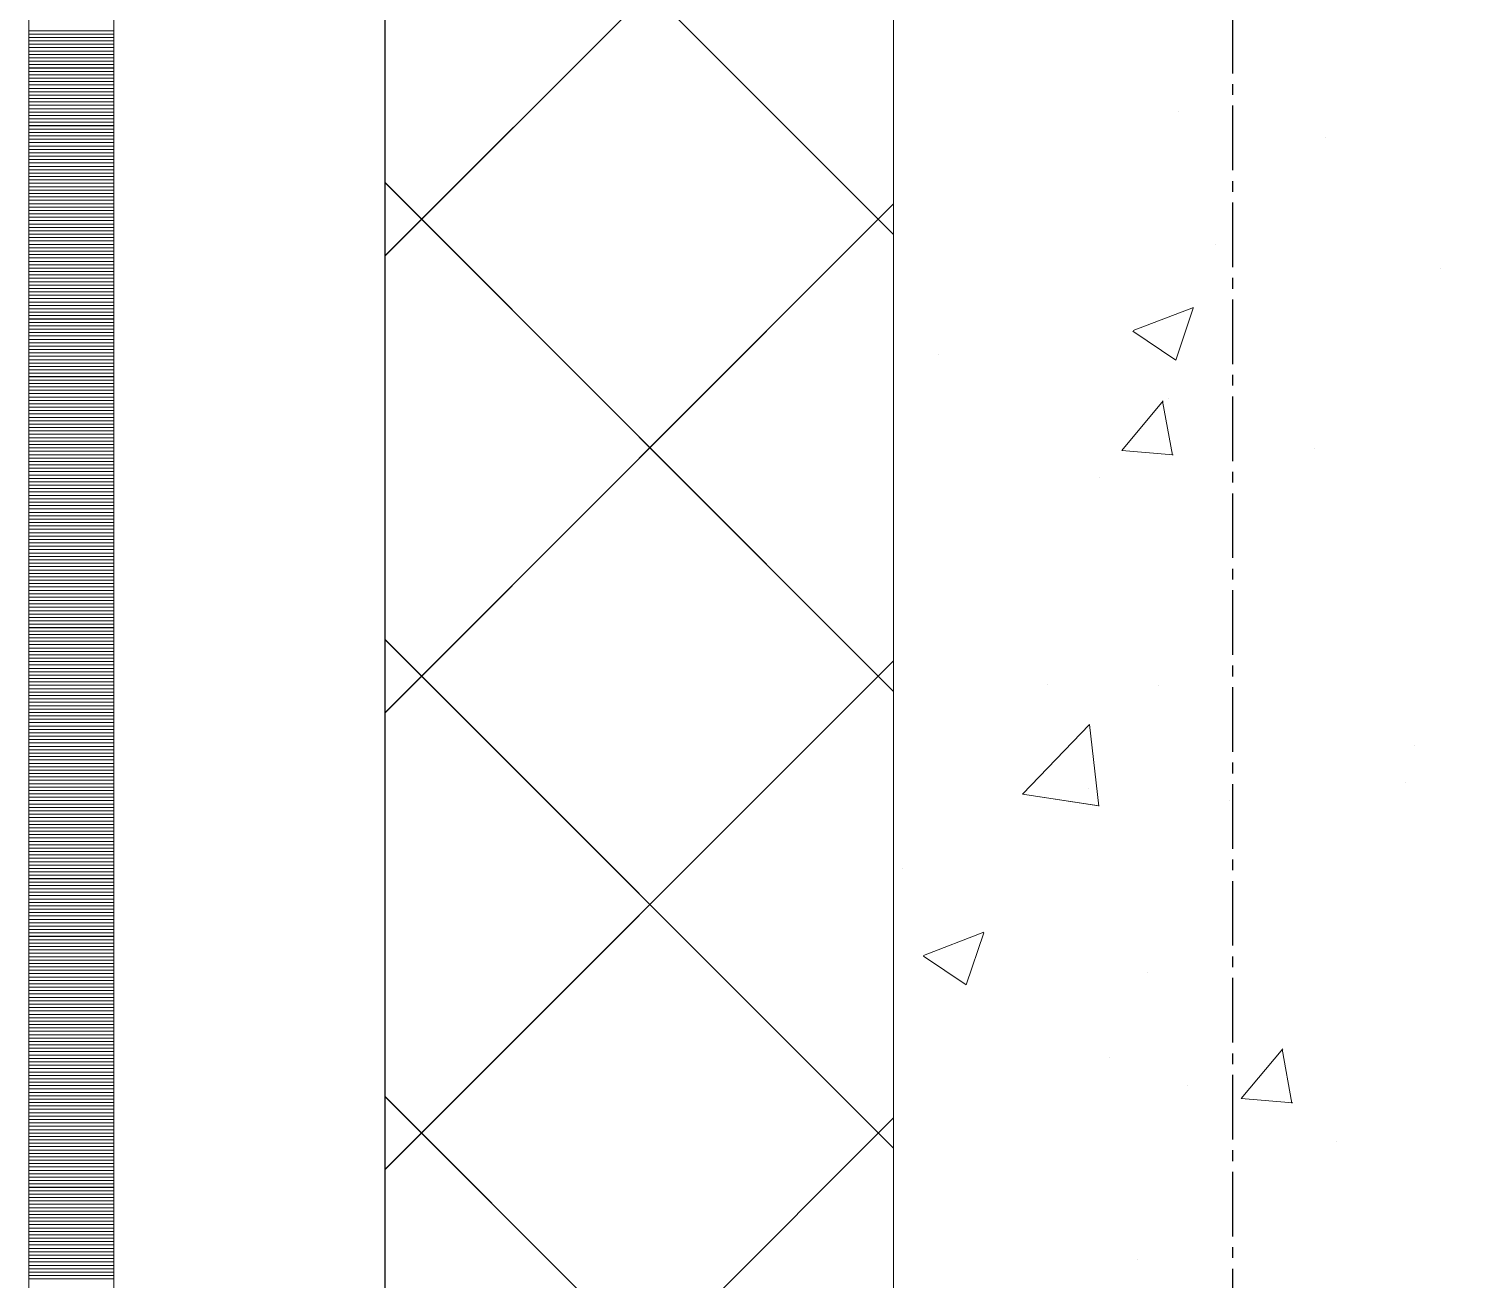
# Model space of a CAD drawing. Header units: millimetres. Extents: x 470010 to 1231400, y -134005 to 421770.
# Drawn here: x 806167.7 to 806595.1, y 146178 to 146546.5 of the extents above; entities that cross this region are included whole.
import ezdxf
from ezdxf.enums import TextEntityAlignment as Align

# ---------------------------------------------------------------- set-up
doc = ezdxf.new("R2010")
doc.units = ezdxf.units.MM
doc.linetypes.add('CENTER2', pattern=[28.575, 19.05, -3.175, 3.175, -3.175])
doc.linetypes.add('DASHED', pattern=[19.05, 12.7, -6.35])
doc.layers.get('Defpoints').update_dxf_attribs({"color": 140})
doc.layers.add('АР_Делит', color=120, linetype='Continuous', lineweight=0, plot=False)
for name, color, linetype, lineweight in [('АР_Стены ПЕНОблок', 52, 'Continuous', 20), ('АР_Тонкая', 254, 'Continuous', 5), ('АР_Утеплитель', 31, 'Continuous', 0), ('АР_Штриховка', 8, 'Continuous', 0)]:
    doc.layers.add(name, color=color, linetype=linetype, lineweight=lineweight)
doc.layers.add('РД_Оси_100', color=7, linetype='Continuous', lineweight=0, true_color=0x525252)
doc.styles.add('style1', font='ARIALN.TTF')

# ---------------------------------------------------------------- blocks, each defined once
blk = doc.blocks.new('СОШ_2200_АР_ОСИ_М100_28.05.24')
at = {"layer": 'АР_Делит', "color": 251, "linetype": 'DASHED', "true_color": 0x636466}
blk.add_lwpolyline([(114955, 135155), (114955, -355), (93595.036, -355), (93595.036, 13855), (94145, 13855), (94145, 68320), (66055, 68320), (66055, 13857.73), (83455, 13857.73), (83455, -355), (45245, -355), (45245, 13145), (44695, 13145), (44695, 26755), (45245, 26755), (45245, 68320), (20455, 68320), (20455, 26755), (27955, 26755), (27955, 13145), (-355, 13145), (-355, 100855)], dxfattribs=at)
at = {"layer": 'РД_Оси_100', "color": 251, "linetype": 'CENTER2', "true_color": 0x636466}
blk.add_line((0, -6155), (0, 139938.679), dxfattribs=at)
blk = doc.blocks.new('A$C9108343f')
at = {"layer": 'АР_Стены ПЕНОблок', "color": 18, "linetype": 'Continuous', "lineweight": 20, "true_color": 0x000000}
blk.add_line((140704.09, 313879.49), (140704.09, 237679.49), dxfattribs=at)
at = {"layer": 'АР_Тонкая', "color": 18, "linetype": 'Continuous', "lineweight": 5, "true_color": 0x000000}
for p, q in [((140449.09, 313879.49), (140449.09, 237679.49)), ((140474.09, 313879.49), (140474.09, 237679.49)), ((140474.09, 237679.49), (140474.09, 313879.49)), ((140554.09, 237679.49), (140554.09, 313879.49))]:
    blk.add_line(p, q, dxfattribs=at)
at = {"layer": 'АР_Утеплитель', "color": 18, "linetype": 'Continuous', "lineweight": 0, "true_color": 0x000000}
for p, q in [((140554.09, 313879.49), (140554.09, 237679.49)), ((140704.09, 237679.49), (140704.09, 313879.49))]:
    blk.add_line(p, q, dxfattribs=at)
at = {"layer": 'АР_Штриховка', "color": 18, "linetype": 'Continuous', "lineweight": 0, "true_color": 0x000000}
for p, q in [((140704.09, 246852.17), (140554.09, 247002.17)), ((140554.09, 246845.88), (140704.09, 246995.88)), ((140449.09, 246912.24), (140474.09, 246912.24)), ((140449.09, 246911.24), (140474.09, 246911.24)), ((140449.09, 246910.24), (140474.09, 246910.24)), ((140449.09, 246909.24), (140474.09, 246909.24)), ((140449.09, 246908.24), (140474.09, 246908.24)), ((140449.09, 246907.24), (140474.09, 246907.24)), ((140449.09, 246906.24), (140474.09, 246906.24)), ((140449.09, 246905.24), (140474.09, 246905.24)), ((140449.09, 246904.24), (140474.09, 246904.24)), ((140449.09, 246903.24), (140474.09, 246903.24)), ((140449.09, 246902.24), (140474.09, 246902.24)), ((140449.09, 246901.24), (140474.09, 246901.24)), ((140449.09, 246900.24), (140474.09, 246900.24)), ((140449.09, 246899.24), (140474.09, 246899.24)), ((140449.09, 246898.24), (140474.09, 246898.24)), ((140449.09, 246897.24), (140474.09, 246897.24)), ((140449.09, 246896.24), (140474.09, 246896.24)), ((140449.09, 246895.24), (140474.09, 246895.24)), ((140449.09, 246894.24), (140474.09, 246894.24)), ((140449.09, 246893.24), (140474.09, 246893.24)), ((140449.09, 246892.24), (140474.09, 246892.24)), ((140449.09, 246891.24), (140474.09, 246891.24)), ((140449.09, 246890.24), (140474.09, 246890.24)), ((140449.09, 246889.24), (140474.09, 246889.24)), ((140449.09, 246888.24), (140474.09, 246888.24)), ((140449.09, 246887.24), (140474.09, 246887.24)), ((140449.09, 246886.24), (140474.09, 246886.24)), ((140449.09, 246885.24), (140474.09, 246885.24)), ((140788.26, 246888.28), (140788.26, 246888.28)), ((140449.09, 246884.24), (140474.09, 246884.24)), ((140449.09, 246883.24), (140474.09, 246883.24)), ((140449.09, 246882.24), (140474.09, 246882.24)), ((140449.09, 246881.24), (140474.09, 246881.24)), ((140831.55, 246880.77), (140831.55, 246880.77)), ((140449.09, 246880.24), (140474.09, 246880.24)), ((140449.09, 246879.24), (140474.09, 246879.24)), ((140449.09, 246878.24), (140474.09, 246878.24)), ((140449.09, 246877.24), (140474.09, 246877.24)), ((140449.09, 246876.24), (140474.09, 246876.24)), ((140449.09, 246875.24), (140474.09, 246875.24)), ((140449.09, 246874.24), (140474.09, 246874.24)), ((140449.09, 246873.24), (140474.09, 246873.24)), ((140449.09, 246872.24), (140474.09, 246872.24)), ((140449.09, 246871.24), (140474.09, 246871.24)), ((140449.09, 246870.24), (140474.09, 246870.24)), ((140449.09, 246869.24), (140474.09, 246869.24)), ((140449.09, 246868.24), (140474.09, 246868.24)), ((140449.09, 246867.24), (140474.09, 246867.24)), ((140449.09, 246866.24), (140474.09, 246866.24)), ((140449.09, 246865.24), (140474.09, 246865.24)), ((140449.09, 246864.24), (140474.09, 246864.24)), ((140704.09, 246717.46), (140554.09, 246867.46)), ((140449.09, 246863.24), (140474.09, 246863.24)), ((140449.09, 246862.24), (140474.09, 246862.24)), ((140449.09, 246861.24), (140474.09, 246861.24)), ((140449.09, 246860.24), (140474.09, 246860.24)), ((140449.09, 246859.24), (140474.09, 246859.24)), ((140554.09, 246711.17), (140704.09, 246861.17)), ((140449.09, 246858.24), (140474.09, 246858.24)), ((140449.09, 246857.24), (140474.09, 246857.24)), ((140449.09, 246856.24), (140474.09, 246856.24)), ((140449.09, 246855.24), (140474.09, 246855.24)), ((140449.09, 246854.24), (140474.09, 246854.24)), ((140449.09, 246853.24), (140474.09, 246853.24)), ((140449.09, 246852.24), (140474.09, 246852.24)), ((140449.09, 246851.24), (140474.09, 246851.24)), ((140449.09, 246850.24), (140474.09, 246850.24)), ((140449.09, 246849.24), (140474.09, 246849.24)), ((140449.09, 246848.24), (140474.09, 246848.24)), ((140449.09, 246847.24), (140474.09, 246847.24)), ((140798.99, 246849.3), (140798.99, 246849.3)), ((140449.09, 246846.24), (140474.09, 246846.24)), ((140449.09, 246845.24), (140474.09, 246845.24)), ((140449.09, 246844.24), (140474.09, 246844.24)), ((140449.09, 246843.24), (140474.09, 246843.24)), ((140449.09, 246842.24), (140474.09, 246842.24)), ((140865.44, 246842.12), (140865.44, 246842.12)), ((140449.09, 246841.24), (140474.09, 246841.24)), ((140449.09, 246840.24), (140474.09, 246840.24)), ((140449.09, 246839.24), (140474.09, 246839.24)), ((140449.09, 246838.24), (140474.09, 246838.24)), ((140449.09, 246837.24), (140474.09, 246837.24)), ((140449.09, 246836.24), (140474.09, 246836.24)), ((140449.09, 246835.24), (140474.09, 246835.24)), ((140449.09, 246834.24), (140474.09, 246834.24)), ((140449.09, 246833.24), (140474.09, 246833.24)), ((140449.09, 246832.24), (140474.09, 246832.24)), ((140449.09, 246831.24), (140474.09, 246831.24)), ((140449.09, 246830.24), (140474.09, 246830.24)), ((140449.09, 246829.24), (140474.09, 246829.24)), ((140774.75, 246823.81), (140792.54, 246830.64)), ((140787.31, 246815.1), (140792.46, 246830.45)), ((140449.09, 246828.24), (140474.09, 246828.24)), ((140449.09, 246827.24), (140474.09, 246827.24)), ((140449.09, 246826.24), (140474.09, 246826.24)), ((140449.09, 246825.24), (140474.09, 246825.24)), ((140449.09, 246824.24), (140474.09, 246824.24)), ((140449.09, 246823.24), (140474.09, 246823.24)), ((140449.09, 246822.24), (140474.09, 246822.24)), ((140449.09, 246821.24), (140474.09, 246821.24)), ((140774.67, 246823.63), (140787.31, 246815.11)), ((140449.09, 246820.24), (140474.09, 246820.24)), ((140449.09, 246819.24), (140474.09, 246819.24)), ((140449.09, 246818.24), (140474.09, 246818.24)), ((140449.09, 246817.24), (140474.09, 246817.24)), ((140717.32, 246816.7), (140717.32, 246816.7)), ((140449.09, 246816.24), (140474.09, 246816.24)), ((140449.09, 246815.24), (140474.09, 246815.24)), ((140449.09, 246814.24), (140474.09, 246814.24)), ((140449.09, 246813.24), (140474.09, 246813.24)), ((140449.09, 246812.24), (140474.09, 246812.24)), ((140449.09, 246811.24), (140474.09, 246811.24)), ((140449.09, 246810.24), (140474.09, 246810.24)), ((140449.09, 246809.24), (140474.09, 246809.24)), ((140449.09, 246808.24), (140474.09, 246808.24)), ((140449.09, 246807.24), (140474.09, 246807.24)), ((140449.09, 246806.24), (140474.09, 246806.24)), ((140449.09, 246805.24), (140474.09, 246805.24)), ((140449.09, 246804.24), (140474.09, 246804.24)), ((140785.17, 246803.73), (140785.17, 246803.73)), ((140449.09, 246803.24), (140474.09, 246803.24)), ((140449.09, 246802.24), (140474.09, 246802.24)), ((140449.09, 246801.24), (140474.09, 246801.24)), ((140449.09, 246800.24), (140474.09, 246800.24)), ((140449.09, 246799.24), (140474.09, 246799.24)), ((140771.39, 246788.5), (140783.63, 246803.1)), ((140786.34, 246787.12), (140783.4, 246803.04)), ((140449.09, 246798.24), (140474.09, 246798.24)), ((140449.09, 246797.24), (140474.09, 246797.24)), ((140449.09, 246796.24), (140474.09, 246796.24)), ((140449.09, 246795.24), (140474.09, 246795.24)), ((140449.09, 246794.24), (140474.09, 246794.24)), ((140449.09, 246793.24), (140474.09, 246793.24)), ((140449.09, 246792.24), (140474.09, 246792.24)), ((140449.09, 246791.24), (140474.09, 246791.24)), ((140449.09, 246790.24), (140474.09, 246790.24)), ((140449.09, 246789.24), (140474.09, 246789.24)), ((140449.09, 246788.24), (140474.09, 246788.24)), ((140449.09, 246787.24), (140474.09, 246787.24)), ((140771.39, 246788.49), (140786.57, 246787.17)), ((140828.31, 246788.96), (140828.31, 246788.96)), ((140449.09, 246786.24), (140474.09, 246786.24)), ((140449.09, 246785.24), (140474.09, 246785.24)), ((140449.09, 246784.24), (140474.09, 246784.24)), ((140449.09, 246783.24), (140474.09, 246783.24)), ((140449.09, 246782.24), (140474.09, 246782.24)), ((140449.09, 246781.24), (140474.09, 246781.24)), ((140449.09, 246780.24), (140474.09, 246780.24)), ((140449.09, 246779.24), (140474.09, 246779.24)), ((140449.09, 246778.24), (140474.09, 246778.24)), ((140764.73, 246780.59), (140764.73, 246780.59)), ((140449.09, 246777.24), (140474.09, 246777.24)), ((140449.09, 246776.24), (140474.09, 246776.24)), ((140449.09, 246775.24), (140474.09, 246775.24)), ((140449.09, 246774.24), (140474.09, 246774.24)), ((140449.09, 246773.24), (140474.09, 246773.24)), ((140449.09, 246772.24), (140474.09, 246772.24)), ((140449.09, 246771.24), (140474.09, 246771.24)), ((140449.09, 246770.24), (140474.09, 246770.24)), ((140449.09, 246769.24), (140474.09, 246769.24)), ((140449.09, 246768.24), (140474.09, 246768.24)), ((140449.09, 246767.24), (140474.09, 246767.24)), ((140449.09, 246766.24), (140474.09, 246766.24)), ((140449.09, 246765.24), (140474.09, 246765.24)), ((140449.09, 246764.24), (140474.09, 246764.24)), ((140449.09, 246763.24), (140474.09, 246763.24)), ((140449.09, 246762.24), (140474.09, 246762.24)), ((140449.09, 246761.24), (140474.09, 246761.24)), ((140449.09, 246760.24), (140474.09, 246760.24)), ((140449.09, 246759.24), (140474.09, 246759.24)), ((140449.09, 246758.24), (140474.09, 246758.24)), ((140449.09, 246757.24), (140474.09, 246757.24)), ((140449.09, 246756.24), (140474.09, 246756.24)), ((140449.09, 246755.24), (140474.09, 246755.24)), ((140449.09, 246754.24), (140474.09, 246754.24)), ((140449.09, 246753.24), (140474.09, 246753.24)), ((140449.09, 246752.24), (140474.09, 246752.24)), ((140449.09, 246751.24), (140474.09, 246751.24)), ((140449.09, 246750.24), (140474.09, 246750.24)), ((140449.09, 246749.24), (140474.09, 246749.24)), ((140449.09, 246748.24), (140474.09, 246748.24)), ((140449.09, 246747.24), (140474.09, 246747.24)), ((140449.09, 246746.24), (140474.09, 246746.24)), ((140449.09, 246745.24), (140474.09, 246745.24)), ((140449.09, 246744.24), (140474.09, 246744.24)), ((140449.09, 246743.24), (140474.09, 246743.24)), ((140449.09, 246742.24), (140474.09, 246742.24)), ((140449.09, 246741.24), (140474.09, 246741.24)), ((140449.09, 246740.24), (140474.09, 246740.24)), ((140449.09, 246739.24), (140474.09, 246739.24)), ((140449.09, 246738.24), (140474.09, 246738.24)), ((140449.09, 246737.24), (140474.09, 246737.24)), ((140449.09, 246736.24), (140474.09, 246736.24)), ((140449.09, 246735.24), (140474.09, 246735.24)), ((140449.09, 246734.24), (140474.09, 246734.24)), ((140449.09, 246733.24), (140474.09, 246733.24)), ((140449.09, 246732.24), (140474.09, 246732.24)), ((140449.09, 246731.24), (140474.09, 246731.24)), ((140704.09, 246582.76), (140554.09, 246732.76)), ((140449.09, 246730.24), (140474.09, 246730.24)), ((140449.09, 246729.24), (140474.09, 246729.24)), ((140449.09, 246728.24), (140474.09, 246728.24)), ((140449.09, 246727.24), (140474.09, 246727.24)), ((140449.09, 246726.24), (140474.09, 246726.24)), ((140449.09, 246725.24), (140474.09, 246725.24)), ((140449.09, 246724.24), (140474.09, 246724.24)), ((140449.09, 246723.24), (140474.09, 246723.24)), ((140554.09, 246576.47), (140704.09, 246726.47)), ((140449.09, 246722.24), (140474.09, 246722.24)), ((140449.09, 246721.24), (140474.09, 246721.24)), ((140449.09, 246720.24), (140474.09, 246720.24)), ((140449.09, 246719.24), (140474.09, 246719.24)), ((140449.09, 246718.24), (140474.09, 246718.24)), ((140749.53, 246719.51), (140749.53, 246719.51)), ((140782.08, 246719.17), (140782.08, 246719.17)), ((140449.09, 246717.24), (140474.09, 246717.24)), ((140449.09, 246716.24), (140474.09, 246716.24)), ((140449.09, 246715.24), (140474.09, 246715.24)), ((140449.09, 246714.24), (140474.09, 246714.24)), ((140449.09, 246713.24), (140474.09, 246713.24)), ((140449.09, 246712.24), (140474.09, 246712.24)), ((140449.09, 246711.24), (140474.09, 246711.24)), ((140449.09, 246710.24), (140474.09, 246710.24)), ((140449.09, 246709.24), (140474.09, 246709.24)), ((140449.09, 246708.24), (140474.09, 246708.24)), ((140449.09, 246707.24), (140474.09, 246707.24)), ((140449.09, 246706.24), (140474.09, 246706.24)), ((140449.09, 246705.24), (140474.09, 246705.24)), ((140742.11, 246687.12), (140761.89, 246707.74)), ((140764.66, 246683.61), (140761.85, 246707.73)), ((140449.09, 246704.24), (140474.09, 246704.24)), ((140449.09, 246703.24), (140474.09, 246703.24)), ((140449.09, 246702.24), (140474.09, 246702.24)), ((140449.09, 246701.24), (140474.09, 246701.24)), ((140857.69, 246701.45), (140857.69, 246701.45)), ((140449.09, 246700.24), (140474.09, 246700.24)), ((140449.09, 246699.24), (140474.09, 246699.24)), ((140449.09, 246698.24), (140474.09, 246698.24)), ((140449.09, 246697.24), (140474.09, 246697.24)), ((140449.09, 246696.24), (140474.09, 246696.24)), ((140449.09, 246695.24), (140474.09, 246695.24)), ((140449.09, 246694.24), (140474.09, 246694.24)), ((140449.09, 246693.24), (140474.09, 246693.24)), ((140449.09, 246692.24), (140474.09, 246692.24)), ((140449.09, 246691.24), (140474.09, 246691.24)), ((140449.09, 246690.24), (140474.09, 246690.24)), ((140449.09, 246689.24), (140474.09, 246689.24)), ((140449.09, 246688.24), (140474.09, 246688.24)), ((140761.49, 246688.78), (140761.49, 246688.78)), ((140854.96, 246690.57), (140854.96, 246690.57)), ((140449.09, 246687.24), (140474.09, 246687.24)), ((140449.09, 246686.24), (140474.09, 246686.24)), ((140449.09, 246685.24), (140474.09, 246685.24)), ((140449.09, 246684.24), (140474.09, 246684.24)), ((140742.08, 246687.18), (140764.67, 246683.68)), ((140803.08, 246685.39), (140803.08, 246685.39)), ((140449.09, 246683.24), (140474.09, 246683.24)), ((140449.09, 246682.24), (140474.09, 246682.24)), ((140449.09, 246681.24), (140474.09, 246681.24)), ((140449.09, 246680.24), (140474.09, 246680.24)), ((140449.09, 246679.24), (140474.09, 246679.24)), ((140449.09, 246678.24), (140474.09, 246678.24)), ((140449.09, 246677.24), (140474.09, 246677.24)), ((140449.09, 246676.24), (140474.09, 246676.24)), ((140449.09, 246675.24), (140474.09, 246675.24)), ((140449.09, 246674.24), (140474.09, 246674.24)), ((140449.09, 246673.24), (140474.09, 246673.24)), ((140449.09, 246672.24), (140474.09, 246672.24)), ((140449.09, 246671.24), (140474.09, 246671.24)), ((140449.09, 246670.24), (140474.09, 246670.24)), ((140449.09, 246669.24), (140474.09, 246669.24)), ((140449.09, 246668.24), (140474.09, 246668.24)), ((140449.09, 246667.24), (140474.09, 246667.24)), ((140449.09, 246666.24), (140474.09, 246666.24)), ((140449.09, 246665.24), (140474.09, 246665.24)), ((140449.09, 246664.24), (140474.09, 246664.24)), ((140449.09, 246663.24), (140474.09, 246663.24)), ((140706.83, 246665.15), (140706.83, 246665.15)), ((140449.09, 246662.24), (140474.09, 246662.24)), ((140449.09, 246661.24), (140474.09, 246661.24)), ((140449.09, 246660.24), (140474.09, 246660.24)), ((140449.09, 246659.24), (140474.09, 246659.24)), ((140449.09, 246658.24), (140474.09, 246658.24)), ((140449.09, 246657.24), (140474.09, 246657.24)), ((140449.09, 246656.24), (140474.09, 246656.24)), ((140449.09, 246655.24), (140474.09, 246655.24)), ((140449.09, 246654.24), (140474.09, 246654.24)), ((140449.09, 246653.24), (140474.09, 246653.24)), ((140449.09, 246652.24), (140474.09, 246652.24)), ((140449.09, 246651.24), (140474.09, 246651.24)), ((140449.09, 246650.24), (140474.09, 246650.24)), ((140449.09, 246649.24), (140474.09, 246649.24)), ((140449.09, 246648.24), (140474.09, 246648.24)), ((140449.09, 246647.24), (140474.09, 246647.24)), ((140449.09, 246646.24), (140474.09, 246646.24)), ((140712.95, 246639.62), (140730.74, 246646.45)), ((140725.51, 246630.92), (140730.66, 246646.27)), ((140449.09, 246645.24), (140474.09, 246645.24)), ((140449.09, 246644.24), (140474.09, 246644.24)), ((140449.09, 246643.24), (140474.09, 246643.24)), ((140449.09, 246642.24), (140474.09, 246642.24)), ((140449.09, 246641.24), (140474.09, 246641.24)), ((140449.09, 246640.24), (140474.09, 246640.24)), ((140449.09, 246639.24), (140474.09, 246639.24)), ((140449.09, 246638.24), (140474.09, 246638.24)), ((140449.09, 246637.24), (140474.09, 246637.24)), ((140712.87, 246639.44), (140725.5, 246630.92)), ((140449.09, 246636.24), (140474.09, 246636.24)), ((140449.09, 246635.24), (140474.09, 246635.24)), ((140449.09, 246634.24), (140474.09, 246634.24)), ((140449.09, 246633.24), (140474.09, 246633.24)), ((140779, 246634.62), (140779, 246634.62)), ((140449.09, 246632.24), (140474.09, 246632.24)), ((140449.09, 246631.24), (140474.09, 246631.24)), ((140449.09, 246630.24), (140474.09, 246630.24)), ((140449.09, 246629.24), (140474.09, 246629.24)), ((140449.09, 246628.24), (140474.09, 246628.24)), ((140449.09, 246627.24), (140474.09, 246627.24)), ((140449.09, 246626.24), (140474.09, 246626.24)), ((140449.09, 246625.24), (140474.09, 246625.24)), ((140449.09, 246624.24), (140474.09, 246624.24)), ((140449.09, 246623.24), (140474.09, 246623.24)), ((140449.09, 246622.24), (140474.09, 246622.24)), ((140449.09, 246621.24), (140474.09, 246621.24)), ((140449.09, 246620.24), (140474.09, 246620.24)), ((140449.09, 246619.24), (140474.09, 246619.24)), ((140449.09, 246618.24), (140474.09, 246618.24)), ((140449.09, 246617.24), (140474.09, 246617.24)), ((140449.09, 246616.24), (140474.09, 246616.24)), ((140449.09, 246615.24), (140474.09, 246615.24)), ((140449.09, 246614.24), (140474.09, 246614.24)), ((140449.09, 246613.24), (140474.09, 246613.24)), ((140449.09, 246612.24), (140474.09, 246612.24)), ((140449.09, 246611.24), (140474.09, 246611.24)), ((140806.63, 246597.45), (140818.88, 246612.04)), ((140821.58, 246596.07), (140818.65, 246611.99)), ((140449.09, 246610.24), (140474.09, 246610.24)), ((140449.09, 246609.24), (140474.09, 246609.24)), ((140449.09, 246608.24), (140474.09, 246608.24)), ((140449.09, 246607.24), (140474.09, 246607.24)), ((140767.69, 246609.38), (140767.69, 246609.38)), ((140449.09, 246606.24), (140474.09, 246606.24)), ((140449.09, 246605.24), (140474.09, 246605.24)), ((140449.09, 246604.24), (140474.09, 246604.24)), ((140449.09, 246603.24), (140474.09, 246603.24)), ((140449.09, 246602.24), (140474.09, 246602.24)), ((140449.09, 246601.24), (140474.09, 246601.24)), ((140449.09, 246600.24), (140474.09, 246600.24)), ((140449.09, 246599.24), (140474.09, 246599.24)), ((140790.87, 246601.26), (140790.87, 246601.26)), ((140449.09, 246598.24), (140474.09, 246598.24)), ((140449.09, 246597.24), (140474.09, 246597.24)), ((140449.09, 246596.24), (140474.09, 246596.24)), ((140449.09, 246595.24), (140474.09, 246595.24)), ((140449.09, 246594.24), (140474.09, 246594.24)), ((140704.09, 246448.05), (140554.09, 246598.05)), ((140806.63, 246597.44), (140821.81, 246596.11)), ((140449.09, 246593.24), (140474.09, 246593.24)), ((140449.09, 246592.24), (140474.09, 246592.24)), ((140449.09, 246591.24), (140474.09, 246591.24)), ((140449.09, 246590.24), (140474.09, 246590.24)), ((140554.09, 246441.77), (140704.09, 246591.77)), ((140449.09, 246589.24), (140474.09, 246589.24)), ((140449.09, 246588.24), (140474.09, 246588.24)), ((140449.09, 246587.24), (140474.09, 246587.24)), ((140449.09, 246586.24), (140474.09, 246586.24)), ((140449.09, 246585.24), (140474.09, 246585.24)), ((140449.09, 246584.24), (140474.09, 246584.24)), ((140449.09, 246583.24), (140474.09, 246583.24)), ((140449.09, 246582.24), (140474.09, 246582.24)), ((140834.58, 246584.67), (140834.58, 246584.67)), ((140449.09, 246581.24), (140474.09, 246581.24)), ((140449.09, 246580.24), (140474.09, 246580.24)), ((140449.09, 246579.24), (140474.09, 246579.24)), ((140449.09, 246578.24), (140474.09, 246578.24)), ((140449.09, 246577.24), (140474.09, 246577.24)), ((140449.09, 246576.24), (140474.09, 246576.24)), ((140449.09, 246575.24), (140474.09, 246575.24)), ((140449.09, 246574.24), (140474.09, 246574.24)), ((140449.09, 246573.24), (140474.09, 246573.24)), ((140449.09, 246572.24), (140474.09, 246572.24)), ((140449.09, 246571.24), (140474.09, 246571.24)), ((140449.09, 246570.24), (140474.09, 246570.24)), ((140449.09, 246569.24), (140474.09, 246569.24)), ((140449.09, 246568.24), (140474.09, 246568.24)), ((140449.09, 246567.24), (140474.09, 246567.24)), ((140449.09, 246566.24), (140474.09, 246566.24)), ((140449.09, 246565.24), (140474.09, 246565.24)), ((140449.09, 246564.24), (140474.09, 246564.24)), ((140449.09, 246563.24), (140474.09, 246563.24)), ((140449.09, 246562.24), (140474.09, 246562.24)), ((140449.09, 246561.24), (140474.09, 246561.24)), ((140449.09, 246560.24), (140474.09, 246560.24)), ((140449.09, 246559.24), (140474.09, 246559.24)), ((140449.09, 246558.24), (140474.09, 246558.24)), ((140449.09, 246557.24), (140474.09, 246557.24)), ((140449.09, 246556.24), (140474.09, 246556.24)), ((140449.09, 246555.24), (140474.09, 246555.24)), ((140449.09, 246554.24), (140474.09, 246554.24)), ((140449.09, 246553.24), (140474.09, 246553.24)), ((140449.09, 246552.24), (140474.09, 246552.24)), ((140449.09, 246551.24), (140474.09, 246551.24)), ((140449.09, 246550.24), (140474.09, 246550.24)), ((140449.09, 246549.24), (140474.09, 246549.24)), ((140449.09, 246548.24), (140474.09, 246548.24)), ((140449.09, 246547.24), (140474.09, 246547.24)), ((140775.91, 246550.06), (140775.91, 246550.06)), ((140449.09, 246546.24), (140474.09, 246546.24)), ((140449.09, 246545.24), (140474.09, 246545.24)), ((140449.09, 246544.24), (140474.09, 246544.24))]:
    blk.add_line(p, q, dxfattribs=at)
at = {"layer": 'РД_Оси_100'}
blk.add_blockref('СОШ_2200_АР_ОСИ_М100_28.05.24', (140804.09, 223079.49), dxfattribs=at)
at = {"layer": 'Defpoints', "color": 18, "true_color": 0x000000, "style": 'style1'}
for p in [(143949.34, 316089.12), (143974.98, 281639.5), (143890.4, 273244.71), (143839.99, 264276.81), (143967.75, 254892.38), (12251.96, 104178.14), (12382.58, 96023.14)]:
    blk.add_attdef('АР-ПОМЕЩЕНИЕ:НАИМЕНОВАНИЕ', text='', height=100, dxfattribs=at).set_placement(p, align=Align.MIDDLE)
at = {"layer": 'Defpoints', "color": 18, "true_color": 0x000000, "style": 'style1', "flags": 8}
for p in [(143951.3, 279099.09), (143848.34, 269251.11), (143875.33, 260094.25), (144049.74, 250824.7), (163419.28, 238153.36), (155897.46, 237965.97), (183037.2, 237965.97), (143342.94, 237876.19)]:
    blk.add_attdef('АР-ПОМЕЩЕНИЕ:НАИМЕНОВАНИЕ', text='', height=100, dxfattribs=at).set_placement(p, align=Align.MIDDLE)

msp = doc.modelspace()

# ---------------------------------------------------------------- linework, layer by layer
at = {"layer": 'АР_Стены ПЕНОблок', "color": 18, "linetype": 'Continuous', "lineweight": 20, "true_color": 0x000000}
msp.add_line((806422.706, 213513.251), (806422.706, 137313.251), dxfattribs=at)
at = {"layer": 'АР_Тонкая', "color": 18, "linetype": 'Continuous', "lineweight": 5, "true_color": 0x000000}
for p, q in [((806167.706, 213513.251), (806167.706, 137313.251)), ((806192.706, 213513.251), (806192.706, 137313.251)), ((806192.706, 137313.251), (806192.706, 213513.251)), ((806272.706, 137313.251), (806272.706, 213513.251))]:
    msp.add_line(p, q, dxfattribs=at)
at = {"layer": 'АР_Утеплитель', "color": 18, "linetype": 'Continuous', "lineweight": 0, "true_color": 0x000000}
for p, q in [((806272.706, 213513.251), (806272.706, 137313.251)), ((806422.706, 137313.251), (806422.706, 213513.251))]:
    msp.add_line(p, q, dxfattribs=at)
at = {"layer": 'АР_Штриховка', "color": 18, "linetype": 'Continuous', "lineweight": 0, "true_color": 0x000000}
for p, q in [((806422.706, 146485.923), (806272.706, 146635.923)), ((806272.706, 146479.636), (806422.706, 146629.636)), ((806167.706, 146546), (806192.706, 146546)), ((806167.706, 146545), (806192.706, 146545)), ((806167.706, 146544), (806192.706, 146544)), ((806167.706, 146543), (806192.706, 146543)), ((806167.706, 146542), (806192.706, 146542)), ((806167.706, 146541), (806192.706, 146541)), ((806167.706, 146540), (806192.706, 146540)), ((806167.706, 146539), (806192.706, 146539)), ((806167.706, 146538), (806192.706, 146538)), ((806167.706, 146537), (806192.706, 146537)), ((806167.706, 146536), (806192.706, 146536)), ((806167.706, 146535), (806192.706, 146535)), ((806167.706, 146534), (806192.706, 146534)), ((806167.706, 146533), (806192.706, 146533)), ((806167.706, 146532), (806192.706, 146532)), ((806167.706, 146531), (806192.706, 146531)), ((806167.706, 146530), (806192.706, 146530)), ((806167.706, 146529), (806192.706, 146529)), ((806167.706, 146528), (806192.706, 146528)), ((806167.706, 146527), (806192.706, 146527)), ((806167.706, 146526), (806192.706, 146526)), ((806167.706, 146525), (806192.706, 146525)), ((806167.706, 146524), (806192.706, 146524)), ((806167.706, 146523), (806192.706, 146523)), ((806167.706, 146522), (806192.706, 146522)), ((806167.706, 146521), (806192.706, 146521)), ((806167.706, 146520), (806192.706, 146520)), ((806167.706, 146519), (806192.706, 146519)), ((806167.706, 146518), (806192.706, 146518)), ((806167.706, 146517), (806192.706, 146517)), ((806167.706, 146516), (806192.706, 146516)), ((806167.706, 146515), (806192.706, 146515)), ((806167.706, 146514), (806192.706, 146514)), ((806167.706, 146513), (806192.706, 146513)), ((806167.706, 146512), (806192.706, 146512)), ((806167.706, 146511), (806192.706, 146511)), ((806167.706, 146510), (806192.706, 146510)), ((806167.706, 146509), (806192.706, 146509)), ((806167.706, 146508), (806192.706, 146508)), ((806167.706, 146507), (806192.706, 146507)), ((806167.706, 146506), (806192.706, 146506)), ((806167.706, 146505), (806192.706, 146505)), ((806167.706, 146504), (806192.706, 146504)), ((806167.706, 146503), (806192.706, 146503)), ((806167.706, 146502), (806192.706, 146502)), ((806167.706, 146501), (806192.706, 146501)), ((806167.706, 146500), (806192.706, 146500)), ((806167.706, 146499), (806192.706, 146499)), ((806422.706, 146351.22), (806272.706, 146501.22)), ((806167.706, 146498), (806192.706, 146498)), ((806167.706, 146497), (806192.706, 146497)), ((806167.706, 146496), (806192.706, 146496)), ((806167.706, 146495), (806192.706, 146495)), ((806272.706, 146344.933), (806422.706, 146494.933)), ((806167.706, 146494), (806192.706, 146494)), ((806167.706, 146493), (806192.706, 146493)), ((806167.706, 146492), (806192.706, 146492)), ((806167.706, 146491), (806192.706, 146491)), ((806167.706, 146490), (806192.706, 146490)), ((806167.706, 146489), (806192.706, 146489)), ((806167.706, 146488), (806192.706, 146488)), ((806167.706, 146487), (806192.706, 146487)), ((806167.706, 146486), (806192.706, 146486)), ((806167.706, 146485), (806192.706, 146485)), ((806167.706, 146484), (806192.706, 146484)), ((806167.706, 146483), (806192.706, 146483)), ((806167.706, 146482), (806192.706, 146482)), ((806167.706, 146481), (806192.706, 146481)), ((806167.706, 146480), (806192.706, 146480)), ((806167.706, 146479), (806192.706, 146479)), ((806167.706, 146478), (806192.706, 146478)), ((806167.706, 146477), (806192.706, 146477)), ((806167.706, 146476), (806192.706, 146476)), ((806167.706, 146475), (806192.706, 146475)), ((806167.706, 146474), (806192.706, 146474)), ((806167.706, 146473), (806192.706, 146473)), ((806167.706, 146472), (806192.706, 146472)), ((806167.706, 146471), (806192.706, 146471)), ((806167.706, 146470), (806192.706, 146470)), ((806167.706, 146469), (806192.706, 146469)), ((806167.706, 146468), (806192.706, 146468)), ((806167.706, 146467), (806192.706, 146467)), ((806167.706, 146466), (806192.706, 146466)), ((806167.706, 146465), (806192.706, 146465)), ((806493.366, 146457.569), (806511.151, 146464.396)), ((806505.924, 146448.863), (806511.074, 146464.212)), ((806167.706, 146464), (806192.706, 146464)), ((806167.706, 146463), (806192.706, 146463)), ((806167.706, 146462), (806192.706, 146462)), ((806167.706, 146461), (806192.706, 146461)), ((806167.706, 146460), (806192.706, 146460)), ((806167.706, 146459), (806192.706, 146459)), ((806167.706, 146458), (806192.706, 146458)), ((806167.706, 146457), (806192.706, 146457)), ((806167.706, 146456), (806192.706, 146456)), ((806493.283, 146457.386), (806505.918, 146448.864)), ((806167.706, 146455), (806192.706, 146455)), ((806167.706, 146454), (806192.706, 146454)), ((806167.706, 146453), (806192.706, 146453)), ((806167.706, 146452), (806192.706, 146452)), ((806167.706, 146451), (806192.706, 146451)), ((806167.706, 146450), (806192.706, 146450)), ((806167.706, 146449), (806192.706, 146449)), ((806167.706, 146448), (806192.706, 146448)), ((806167.706, 146447), (806192.706, 146447)), ((806167.706, 146446), (806192.706, 146446)), ((806167.706, 146445), (806192.706, 146445)), ((806167.706, 146444), (806192.706, 146444)), ((806167.706, 146443), (806192.706, 146443)), ((806167.706, 146442), (806192.706, 146442)), ((806167.706, 146441), (806192.706, 146441)), ((806167.706, 146440), (806192.706, 146440)), ((806167.706, 146439), (806192.706, 146439)), ((806167.706, 146438), (806192.706, 146438)), ((806167.706, 146437), (806192.706, 146437)), ((806167.706, 146436), (806192.706, 146436)), ((806167.706, 146435), (806192.706, 146435)), ((806490.002, 146422.262), (806502.247, 146436.856)), ((806504.952, 146420.881), (806502.015, 146436.803)), ((806167.706, 146434), (806192.706, 146434)), ((806167.706, 146433), (806192.706, 146433)), ((806167.706, 146432), (806192.706, 146432)), ((806167.706, 146431), (806192.706, 146431)), ((806167.706, 146430), (806192.706, 146430)), ((806167.706, 146429), (806192.706, 146429)), ((806167.706, 146428), (806192.706, 146428)), ((806167.706, 146427), (806192.706, 146427)), ((806167.706, 146426), (806192.706, 146426)), ((806167.706, 146425), (806192.706, 146425)), ((806167.706, 146424), (806192.706, 146424)), ((806167.706, 146423), (806192.706, 146423)), ((806167.706, 146422), (806192.706, 146422)), ((806490.001, 146422.253), (806505.183, 146420.924)), ((806167.706, 146421), (806192.706, 146421)), ((806167.706, 146420), (806192.706, 146420)), ((806167.706, 146419), (806192.706, 146419)), ((806167.706, 146418), (806192.706, 146418)), ((806167.706, 146417), (806192.706, 146417)), ((806167.706, 146416), (806192.706, 146416)), ((806167.706, 146415), (806192.706, 146415)), ((806167.706, 146414), (806192.706, 146414)), ((806167.706, 146413), (806192.706, 146413)), ((806167.706, 146412), (806192.706, 146412)), ((806167.706, 146411), (806192.706, 146411)), ((806167.706, 146410), (806192.706, 146410)), ((806167.706, 146409), (806192.706, 146409)), ((806167.706, 146408), (806192.706, 146408)), ((806167.706, 146407), (806192.706, 146407)), ((806167.706, 146406), (806192.706, 146406)), ((806167.706, 146405), (806192.706, 146405)), ((806167.706, 146404), (806192.706, 146404)), ((806167.706, 146403), (806192.706, 146403)), ((806167.706, 146402), (806192.706, 146402)), ((806167.706, 146401), (806192.706, 146401)), ((806167.706, 146400), (806192.706, 146400)), ((806167.706, 146399), (806192.706, 146399)), ((806167.706, 146398), (806192.706, 146398)), ((806167.706, 146397), (806192.706, 146397)), ((806167.706, 146396), (806192.706, 146396)), ((806167.706, 146395), (806192.706, 146395)), ((806167.706, 146394), (806192.706, 146394)), ((806167.706, 146393), (806192.706, 146393)), ((806167.706, 146392), (806192.706, 146392)), ((806167.706, 146391), (806192.706, 146391)), ((806167.706, 146390), (806192.706, 146390)), ((806167.706, 146389), (806192.706, 146389)), ((806167.706, 146388), (806192.706, 146388)), ((806167.706, 146387), (806192.706, 146387)), ((806167.706, 146386), (806192.706, 146386)), ((806167.706, 146385), (806192.706, 146385)), ((806167.706, 146384), (806192.706, 146384)), ((806167.706, 146383), (806192.706, 146383)), ((806167.706, 146382), (806192.706, 146382)), ((806167.706, 146381), (806192.706, 146381)), ((806167.706, 146380), (806192.706, 146380)), ((806167.706, 146379), (806192.706, 146379)), ((806167.706, 146378), (806192.706, 146378)), ((806167.706, 146377), (806192.706, 146377)), ((806167.706, 146376), (806192.706, 146376)), ((806167.706, 146375), (806192.706, 146375)), ((806167.706, 146374), (806192.706, 146374)), ((806167.706, 146373), (806192.706, 146373)), ((806167.706, 146372), (806192.706, 146372)), ((806167.706, 146371), (806192.706, 146371)), ((806167.706, 146370), (806192.706, 146370)), ((806167.706, 146369), (806192.706, 146369)), ((806167.706, 146368), (806192.706, 146368)), ((806167.706, 146367), (806192.706, 146367)), ((806167.706, 146366), (806192.706, 146366)), ((806422.706, 146216.516), (806272.706, 146366.516)), ((806167.706, 146365), (806192.706, 146365)), ((806167.706, 146364), (806192.706, 146364)), ((806167.706, 146363), (806192.706, 146363)), ((806167.706, 146362), (806192.706, 146362)), ((806167.706, 146361), (806192.706, 146361)), ((806167.706, 146360), (806192.706, 146360)), ((806167.706, 146359), (806192.706, 146359)), ((806167.706, 146358), (806192.706, 146358)), ((806272.706, 146210.229), (806422.706, 146360.229)), ((806167.706, 146357), (806192.706, 146357)), ((806167.706, 146356), (806192.706, 146356)), ((806167.706, 146355), (806192.706, 146355)), ((806167.706, 146354), (806192.706, 146354)), ((806167.706, 146353), (806192.706, 146353)), ((806167.706, 146352), (806192.706, 146352)), ((806167.706, 146351), (806192.706, 146351)), ((806167.706, 146350), (806192.706, 146350)), ((806167.706, 146349), (806192.706, 146349)), ((806167.706, 146348), (806192.706, 146348)), ((806167.706, 146347), (806192.706, 146347)), ((806167.706, 146346), (806192.706, 146346)), ((806167.706, 146345), (806192.706, 146345)), ((806167.706, 146344), (806192.706, 146344)), ((806167.706, 146343), (806192.706, 146343)), ((806167.706, 146342), (806192.706, 146342)), ((806167.706, 146341), (806192.706, 146341)), ((806460.72, 146320.877), (806480.504, 146341.496)), ((806483.269, 146317.369), (806480.463, 146341.491)), ((806167.706, 146340), (806192.706, 146340)), ((806167.706, 146339), (806192.706, 146339)), ((806167.706, 146338), (806192.706, 146338)), ((806167.706, 146337), (806192.706, 146337)), ((806167.706, 146336), (806192.706, 146336)), ((806167.706, 146335), (806192.706, 146335)), ((806167.706, 146334), (806192.706, 146334)), ((806167.706, 146333), (806192.706, 146333)), ((806167.706, 146332), (806192.706, 146332)), ((806167.706, 146331), (806192.706, 146331)), ((806167.706, 146330), (806192.706, 146330)), ((806167.706, 146329), (806192.706, 146329)), ((806167.706, 146328), (806192.706, 146328)), ((806167.706, 146327), (806192.706, 146327)), ((806167.706, 146326), (806192.706, 146326)), ((806167.706, 146325), (806192.706, 146325)), ((806167.706, 146324), (806192.706, 146324)), ((806167.706, 146323), (806192.706, 146323)), ((806167.706, 146322), (806192.706, 146322)), ((806167.706, 146321), (806192.706, 146321)), ((806167.706, 146320), (806192.706, 146320)), ((806167.706, 146319), (806192.706, 146319)), ((806460.69, 146320.941), (806483.28, 146317.438)), ((806167.706, 146318), (806192.706, 146318)), ((806167.706, 146317), (806192.706, 146317)), ((806167.706, 146316), (806192.706, 146316)), ((806167.706, 146315), (806192.706, 146315)), ((806167.706, 146314), (806192.706, 146314)), ((806167.706, 146313), (806192.706, 146313)), ((806167.706, 146312), (806192.706, 146312)), ((806167.706, 146311), (806192.706, 146311)), ((806167.706, 146310), (806192.706, 146310)), ((806167.706, 146309), (806192.706, 146309)), ((806167.706, 146308), (806192.706, 146308)), ((806167.706, 146307), (806192.706, 146307)), ((806167.706, 146306), (806192.706, 146306)), ((806167.706, 146305), (806192.706, 146305)), ((806167.706, 146304), (806192.706, 146304)), ((806167.706, 146303), (806192.706, 146303)), ((806167.706, 146302), (806192.706, 146302)), ((806167.706, 146301), (806192.706, 146301)), ((806167.706, 146300), (806192.706, 146300)), ((806167.706, 146299), (806192.706, 146299)), ((806167.706, 146298), (806192.706, 146298)), ((806167.706, 146297), (806192.706, 146297)), ((806167.706, 146296), (806192.706, 146296)), ((806167.706, 146295), (806192.706, 146295)), ((806167.706, 146294), (806192.706, 146294)), ((806167.706, 146293), (806192.706, 146293)), ((806167.706, 146292), (806192.706, 146292)), ((806167.706, 146291), (806192.706, 146291)), ((806167.706, 146290), (806192.706, 146290)), ((806167.706, 146289), (806192.706, 146289)), ((806167.706, 146288), (806192.706, 146288)), ((806167.706, 146287), (806192.706, 146287)), ((806167.706, 146286), (806192.706, 146286)), ((806167.706, 146285), (806192.706, 146285)), ((806167.706, 146284), (806192.706, 146284)), ((806167.706, 146283), (806192.706, 146283)), ((806167.706, 146282), (806192.706, 146282)), ((806167.706, 146281), (806192.706, 146281)), ((806167.706, 146280), (806192.706, 146280)), ((806167.706, 146279), (806192.706, 146279)), ((806167.706, 146278), (806192.706, 146278)), ((806167.706, 146277), (806192.706, 146277)), ((806431.564, 146273.381), (806449.349, 146280.208)), ((806444.121, 146264.675), (806449.272, 146280.024)), ((806167.706, 146276), (806192.706, 146276)), ((806167.706, 146275), (806192.706, 146275)), ((806167.706, 146274), (806192.706, 146274)), ((806167.706, 146273), (806192.706, 146273)), ((806167.706, 146272), (806192.706, 146272)), ((806431.481, 146273.198), (806444.116, 146264.676)), ((806167.706, 146271), (806192.706, 146271)), ((806167.706, 146270), (806192.706, 146270)), ((806167.706, 146269), (806192.706, 146269)), ((806167.706, 146268), (806192.706, 146268)), ((806167.706, 146267), (806192.706, 146267)), ((806167.706, 146266), (806192.706, 146266)), ((806167.706, 146265), (806192.706, 146265)), ((806167.706, 146264), (806192.706, 146264)), ((806167.706, 146263), (806192.706, 146263)), ((806167.706, 146262), (806192.706, 146262)), ((806167.706, 146261), (806192.706, 146261)), ((806167.706, 146260), (806192.706, 146260)), ((806167.706, 146259), (806192.706, 146259)), ((806167.706, 146258), (806192.706, 146258)), ((806167.706, 146257), (806192.706, 146257)), ((806167.706, 146256), (806192.706, 146256)), ((806167.706, 146255), (806192.706, 146255)), ((806167.706, 146254), (806192.706, 146254)), ((806167.706, 146253), (806192.706, 146253)), ((806167.706, 146252), (806192.706, 146252)), ((806167.706, 146251), (806192.706, 146251)), ((806167.706, 146250), (806192.706, 146250)), ((806167.706, 146249), (806192.706, 146249)), ((806167.706, 146248), (806192.706, 146248)), ((806167.706, 146247), (806192.706, 146247)), ((806167.706, 146246), (806192.706, 146246)), ((806167.706, 146245), (806192.706, 146245)), ((806167.706, 146244), (806192.706, 146244)), ((806167.706, 146243), (806192.706, 146243)), ((806167.706, 146242), (806192.706, 146242)), ((806525.245, 146231.206), (806537.49, 146245.799)), ((806540.195, 146229.824), (806537.258, 146245.746)), ((806167.706, 146241), (806192.706, 146241)), ((806167.706, 146240), (806192.706, 146240)), ((806167.706, 146239), (806192.706, 146239)), ((806167.706, 146238), (806192.706, 146238)), ((806167.706, 146237), (806192.706, 146237)), ((806167.706, 146236), (806192.706, 146236)), ((806167.706, 146235), (806192.706, 146235)), ((806167.706, 146234), (806192.706, 146234)), ((806167.706, 146233), (806192.706, 146233)), ((806167.706, 146232), (806192.706, 146232)), ((806167.706, 146231), (806192.706, 146231)), ((806167.706, 146230), (806192.706, 146230)), ((806422.706, 146081.812), (806272.706, 146231.812)), ((806525.244, 146231.196), (806540.426, 146229.867)), ((806167.706, 146229), (806192.706, 146229)), ((806167.706, 146228), (806192.706, 146228)), ((806167.706, 146227), (806192.706, 146227)), ((806167.706, 146226), (806192.706, 146226)), ((806167.706, 146225), (806192.706, 146225)), ((806272.706, 146075.525), (806422.706, 146225.525)), ((806167.706, 146224), (806192.706, 146224)), ((806167.706, 146223), (806192.706, 146223)), ((806167.706, 146222), (806192.706, 146222)), ((806167.706, 146221), (806192.706, 146221)), ((806167.706, 146220), (806192.706, 146220)), ((806167.706, 146219), (806192.706, 146219)), ((806167.706, 146218), (806192.706, 146218)), ((806167.706, 146217), (806192.706, 146217)), ((806167.706, 146216), (806192.706, 146216)), ((806167.706, 146215), (806192.706, 146215)), ((806167.706, 146214), (806192.706, 146214)), ((806167.706, 146213), (806192.706, 146213)), ((806167.706, 146212), (806192.706, 146212)), ((806167.706, 146211), (806192.706, 146211)), ((806167.706, 146210), (806192.706, 146210)), ((806167.706, 146209), (806192.706, 146209)), ((806167.706, 146208), (806192.706, 146208)), ((806167.706, 146207), (806192.706, 146207)), ((806167.706, 146206), (806192.706, 146206)), ((806167.706, 146205), (806192.706, 146205)), ((806167.706, 146204), (806192.706, 146204)), ((806167.706, 146203), (806192.706, 146203)), ((806167.706, 146202), (806192.706, 146202)), ((806167.706, 146201), (806192.706, 146201)), ((806167.706, 146200), (806192.706, 146200)), ((806167.706, 146199), (806192.706, 146199)), ((806167.706, 146198), (806192.706, 146198)), ((806167.706, 146197), (806192.706, 146197)), ((806167.706, 146196), (806192.706, 146196)), ((806167.706, 146195), (806192.706, 146195)), ((806167.706, 146194), (806192.706, 146194)), ((806167.706, 146193), (806192.706, 146193)), ((806167.706, 146192), (806192.706, 146192)), ((806167.706, 146191), (806192.706, 146191)), ((806167.706, 146190), (806192.706, 146190)), ((806167.706, 146189), (806192.706, 146189)), ((806167.706, 146188), (806192.706, 146188)), ((806167.706, 146187), (806192.706, 146187)), ((806167.706, 146186), (806192.706, 146186)), ((806167.706, 146185), (806192.706, 146185)), ((806167.706, 146184), (806192.706, 146184)), ((806167.706, 146183), (806192.706, 146183)), ((806167.706, 146182), (806192.706, 146182)), ((806167.706, 146181), (806192.706, 146181)), ((806167.706, 146180), (806192.706, 146180)), ((806167.706, 146179), (806192.706, 146179)), ((806167.706, 146178), (806192.706, 146178))]:
    msp.add_line(p, q, dxfattribs=at)

# ---------------------------------------------------------------- block references
msp.add_blockref('A$C9108343f', (665718.612, -100366.242))
at = {"layer": 'РД_Оси_100'}
msp.add_blockref('СОШ_2200_АР_ОСИ_М100_28.05.24', (806522.706, 122713.251), dxfattribs=at)

doc.saveas('drawing.dxf')
